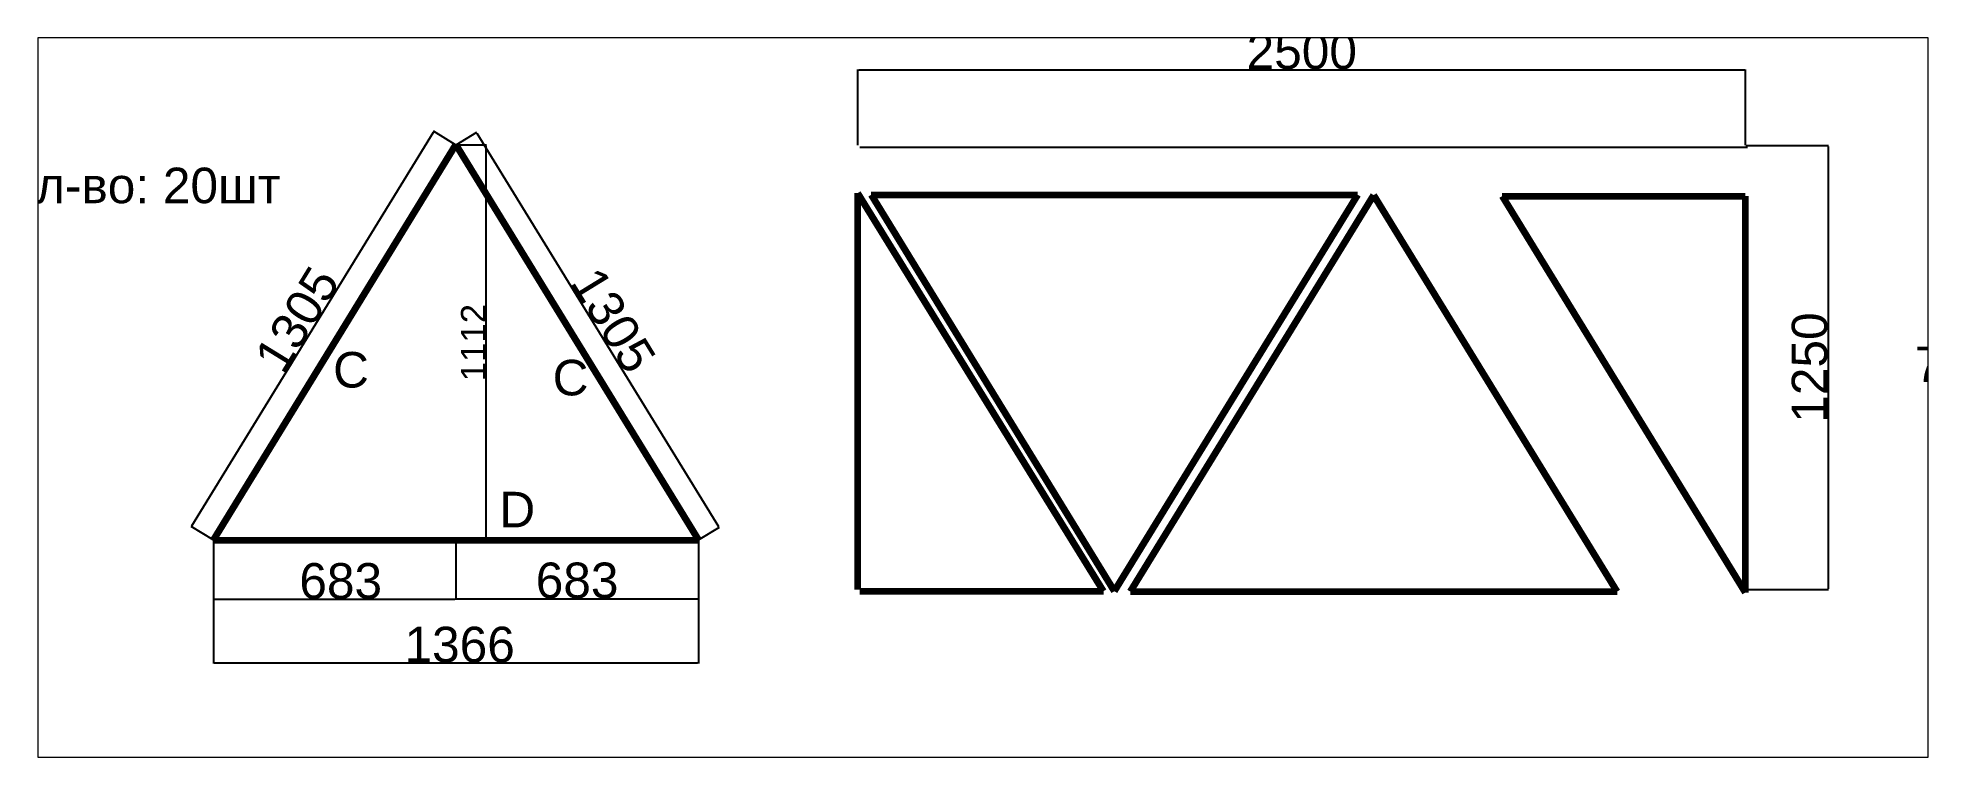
# Paper-space layout 'Sheet1' of a CAD drawing. Header units: millimetres. Extents: x 108 to 291, y 162 to 231.
# The model-space entities are those that its viewports show. They can reach past a viewport. Long polylines and large blocks are cut down to what shows.
import ezdxf

# ---------------------------------------------------------------- set-up
doc = ezdxf.new("R2010")
doc.units = ezdxf.units.MM
doc.styles.get("Standard").update_dxf_attribs({"font": 'arial.ttf'})
doc.dimstyles.new('ISO-25', dxfattribs={"dimtxt": 2.5, "dimasz": 2.5, "dimexe": 1.25, "dimexo": 0.625, "dimtad": 1, "dimtxsty": 'Standard', "dimcen": 2.5, "dimadec": 0, "dimazin": 0, "dimtfac": 1, "dimtmove": 0, "dimatfit": 3, "dimfxl": 1, "dimarcsym": 0})

# ---------------------------------------------------------------- blocks, each defined once
blk = doc.blocks.new('*D81')
at = {"color": 0, "lineweight": -2}
for p, q in [((390.2, 7377.2), (390.2, 7590.6)), ((392.7, 7589.4), (2887.7, 7589.4)), ((2890.2, 7377.2), (2890.2, 7590.6))]:
    blk.add_line(p, q, dxfattribs=at)
at = {"color": 0}
for points in [[(392.7, 7589.8), (392.7, 7588.9), (390.2, 7589.4)], [(2887.7, 7588.9), (2887.7, 7589.8), (2890.2, 7589.4)]]:
    blk.add_solid(points, dxfattribs=at)
at = {"layer": 'Defpoints', "color": 0}
for p in [(2890.2, 7589.4), (390.2, 7376.5), (2890.2, 7376.5)]:
    blk.add_point(p, dxfattribs=at)
at = {"color": 0, "insert": (1640.2, 7641), "char_height": 100, "attachment_point": 5}
blk.add_mtext('2500', dxfattribs=at)
blk = doc.blocks.new('*D82')
at = {"color": 0, "lineweight": -2}
for p, q in [((2890.8, 7376.5), (3123.9, 7376.5)), ((3122.7, 7374), (3122.7, 6129)), ((2890.8, 6126.5), (3123.9, 6126.5))]:
    blk.add_line(p, q, dxfattribs=at)
at = {"color": 0}
for points in [[(3123.1, 7374), (3122.3, 7374), (3122.7, 7376.5)], [(3122.3, 6129), (3123.1, 6129), (3122.7, 6126.5)]]:
    blk.add_solid(points, dxfattribs=at)
at = {"layer": 'Defpoints', "color": 0}
for p in [(2890.2, 7376.5), (2890.2, 6126.5), (3122.7, 6126.5)]:
    blk.add_point(p, dxfattribs=at)
at = {"color": 0, "insert": (3071, 6751.5), "char_height": 100, "attachment_point": 5, "rotation": 90}
blk.add_mtext('1250', dxfattribs=at)
blk = doc.blocks.new('*D97')
at = {"color": 0, "lineweight": -2}
for p, q in [((-1425.4, 6264.8), (-1425.4, 5918.5)), ((-59.4, 6264.8), (-59.4, 5918.5)), ((-61.9, 5919.7), (-1422.9, 5919.7))]:
    blk.add_line(p, q, dxfattribs=at)
at = {"color": 0}
for points in [[(-1422.9, 5920.2), (-1422.9, 5919.3), (-1425.4, 5919.7)], [(-61.9, 5919.3), (-61.9, 5920.2), (-59.4, 5919.7)]]:
    blk.add_solid(points, dxfattribs=at)
at = {"layer": 'Defpoints', "color": 0}
for p in [(-1425.4, 6265.4), (-59.4, 6265.4), (-1425.4, 5919.7)]:
    blk.add_point(p, dxfattribs=at)
at = {"color": 0, "insert": (-731.7, 5971.4), "char_height": 100, "attachment_point": 5}
blk.add_mtext('1366', dxfattribs=at)
blk = doc.blocks.new('*D98')
at = {"color": 0, "lineweight": -2}
for p, q in [((-1425.4, 6265.4), (-1425.4, 6097.6)), ((-742.4, 6265.4), (-742.4, 6097.6)), ((-744.9, 6098.8), (-1422.9, 6098.8))]:
    blk.add_line(p, q, dxfattribs=at)
at = {"color": 0}
for points in [[(-1422.9, 6099.2), (-1422.9, 6098.4), (-1425.4, 6098.8)], [(-744.9, 6098.4), (-744.9, 6099.2), (-742.4, 6098.8)]]:
    blk.add_solid(points, dxfattribs=at)
at = {"layer": 'Defpoints', "color": 0}
for p in [(-1425.4, 6266), (-742.4, 6266), (-1425.4, 6098.8)]:
    blk.add_point(p, dxfattribs=at)
at = {"color": 0, "insert": (-1066.7, 6150.5), "char_height": 100, "attachment_point": 5}
blk.add_mtext('683', dxfattribs=at)
blk = doc.blocks.new('*D99')
at = {"color": 0, "lineweight": -2}
for p, q in [((-742.4, 6265.4), (-742.4, 6099.1)), ((-59.4, 6265.4), (-59.4, 6099.1)), ((-739.9, 6100.4), (-61.9, 6100.4))]:
    blk.add_line(p, q, dxfattribs=at)
at = {"color": 0}
for points in [[(-739.9, 6100.8), (-739.9, 6099.9), (-742.4, 6100.4)], [(-61.9, 6099.9), (-61.9, 6100.8), (-59.4, 6100.4)]]:
    blk.add_solid(points, dxfattribs=at)
at = {"layer": 'Defpoints', "color": 0}
for p in [(-742.4, 6266), (-59.4, 6266), (-59.4, 6100.4)]:
    blk.add_point(p, dxfattribs=at)
at = {"color": 0, "insert": (-400.9, 6152), "char_height": 100, "attachment_point": 5}
blk.add_mtext('683', dxfattribs=at)
blk = doc.blocks.new('*D100')
at = {"color": 0, "lineweight": -2}
for p, q in [((-1485.8, 6306), (-805.4, 7413.7)), ((-743, 7378.3), (-805.2, 7416.5)), ((-1426, 6266.3), (-1488.2, 6304.5))]:
    blk.add_line(p, q, dxfattribs=at)
at = {"color": 0}
for points in [[(-805, 7413.5), (-805.8, 7414), (-804.1, 7415.9)], [(-1486.1, 6306.2), (-1485.4, 6305.8), (-1487.1, 6303.9)]]:
    blk.add_solid(points, dxfattribs=at)
at = {"layer": 'Defpoints', "color": 0}
for p in [(-804.1, 7415.9), (-742.4, 7378), (-1425.4, 6266)]:
    blk.add_point(p, dxfattribs=at)
at = {"color": 0, "insert": (-1189.6, 6886.9), "char_height": 100, "attachment_point": 5, "rotation": 58.4413}
blk.add_mtext('1305', dxfattribs=at)
blk = doc.blocks.new('*D101')
at = {"color": 0, "lineweight": -2}
for p, q in [((-741.9, 7378.3), (-683.2, 7414.4)), ((-682.9, 7411.6), (-2.5, 6303.9)), ((-58.9, 6266.3), (-0.2, 6302.4))]:
    blk.add_line(p, q, dxfattribs=at)
at = {"color": 0}
for points in [[(-682.6, 7411.9), (-683.3, 7411.4), (-684.2, 7413.8)], [(-2.9, 6303.7), (-2.2, 6304.1), (-1.2, 6301.8)]]:
    blk.add_solid(points, dxfattribs=at)
at = {"layer": 'Defpoints', "color": 0}
for p in [(-742.4, 7378), (-1.2, 6301.8), (-59.4, 6266)]:
    blk.add_point(p, dxfattribs=at)
at = {"color": 0, "insert": (-298.7, 6884.8), "char_height": 100, "attachment_point": 5, "rotation": 301.5587}
blk.add_mtext('1305', dxfattribs=at)
blk = doc.blocks.new('*D164')
at = {"color": 0, "lineweight": -2}
for p, q in [((-741.8, 7378), (-655.9, 7378)), ((-657.2, 6268.5), (-657.2, 7375.5)), ((-741.8, 6266), (-655.9, 6266))]:
    blk.add_line(p, q, dxfattribs=at)
at = {"color": 0}
for points in [[(-656.7, 7375.5), (-657.6, 7375.5), (-657.2, 7378)], [(-657.6, 6268.5), (-656.7, 6268.5), (-657.2, 6266)]]:
    blk.add_solid(points, dxfattribs=at)
at = {"layer": 'Defpoints', "color": 0}
for p in [(-742.4, 7378), (-657.2, 7378), (-742.4, 6266)]:
    blk.add_point(p, dxfattribs=at)
at = {"color": 0, "insert": (-692.9, 6821.9), "char_height": 70, "attachment_point": 5, "rotation": 90}
blk.add_mtext('1112', dxfattribs=at)

msp = doc.modelspace()

# ---------------------------------------------------------------- linework, layer by layer
at = {"color": 1, "lineweight": 100, "ltscale": 5}
for p, q in [((-1425.442, 6266.015), (-742.442, 7378.012)), ((-742.442, 7378.012), (-59.442, 6266.015)), ((390.162, 6126.537), (390.162, 7241.999)), ((1081.365, 6121.855), (390.162, 7241.999)), ((427.044, 7237.711), (1797.044, 7237.711)), ((427.044, 7237.711), (1112.044, 6122.249)), ((1797.044, 7237.711), (1112.044, 6122.249)), ((1158.142, 6121.706), (1843.142, 7237.168)), ((2528.142, 6121.706), (1843.142, 7237.168)), ((2204.464, 7233.616), (2889.464, 7233.616)), ((2204.464, 7233.616), (2889.464, 6118.154)), ((2889.464, 7233.616), (2889.464, 6118.154)), ((-1425.442, 6266.015), (-59.442, 6266.015)), ((395.586, 6121.855), (1081.365, 6121.855)), ((1158.142, 6121.706), (2528.142, 6121.706))]:
    msp.add_line(p, q, dxfattribs=at)
msp.add_line((395.586, 7371.855), (2895.586, 7371.855))

# ---------------------------------------------------------------- texts
at = {"color": 0}
for s, p in [('Кол-во: 20шт', (-2084.121, 7214.093)), ('7 листов OSB', (3366.794, 6710.538))]:
    msp.add_text(s, height=100, dxfattribs=at).set_placement(p)
at = {"color": 5}
for s, p in [('C', (-1088.171, 6695.297)), ('C', (-469.789, 6673.256)), ('D', (-619.779, 6301.878))]:
    msp.add_text(s, height=100, dxfattribs=at).set_placement(p)

# ---------------------------------------------------------------- dimensions: what is measured, and where the dimension line sits
dim = msp.add_linear_dim(base=(2890.162, 7589.357), p1=(390.162, 7376.537), p2=(2890.162, 7376.537), dimstyle='ISO-25', override={"dimtxt": 100})
dim.commit()
dim.dimension.update_dxf_attribs({"geometry": '*D81', "text_midpoint": (1640.162, 7589.357), "dimtype": 160})
for p1, p2, distance, picture, middle in [((-1425.442, 6266.015), (-742.442, 7378.012), 72.346, '*D100', (-1189.621, 6886.922)), ((-742.442, 7378.012), (-59.442, 6266.015), 68.311, '*D101', (-298.701, 6884.811))]:
    dim = msp.add_aligned_dim(p1=p1, p2=p2, distance=distance, dimstyle='ISO-25', override={"dimtxt": 100})
    dim.commit()
    dim.dimension.update_dxf_attribs({"geometry": picture, "text_midpoint": middle})
for base, p1, p2, angle, override, picture, middle, dimtype in [((-657.165, 7378.012), (-742.442, 6266.015), (-742.442, 7378.012), 90, {"dimtxt": 70}, '*D164', (-657.165, 6821.864), 160), ((3122.699, 6126.537), (2890.162, 7376.537), (2890.162, 6126.537), 90, {"dimtxt": 100}, '*D82', (3122.699, 6751.537), 160), ((-1425.442, 6098.82), (-742.442, 6266.015), (-1425.442, 6266.015), 180, {"dimtxt": 100}, '*D98', (-1066.7, 6098.82), 161), ((-1425.442, 5919.735), (-59.442, 6265.39), (-1425.442, 6265.39), 180, {"dimtxt": 100}, '*D97', (-731.656, 5919.735), 161), ((-59.442, 6100.351), (-742.442, 6266.015), (-59.442, 6266.015), 0, {"dimtxt": 100}, '*D99', (-400.942, 6100.351), 161)]:
    dim = msp.add_linear_dim(base=base, p1=p1, p2=p2, angle=angle, dimstyle='ISO-25', override=override)
    dim.commit()
    dim.dimension.update_dxf_attribs({"geometry": picture, "text_midpoint": middle, "dimtype": dimtype})

psp = doc.layouts.new('Sheet1')

# ---------------------------------------------------------------- viewports
at = {"layer": '0'}
psp.add_viewport(center=(199.29, 196.56), size=(182.71, 69.4703), view_center_point=(742.397, 6667.14), view_height=2024.42233, dxfattribs=at)

doc.saveas('drawing.dxf')
